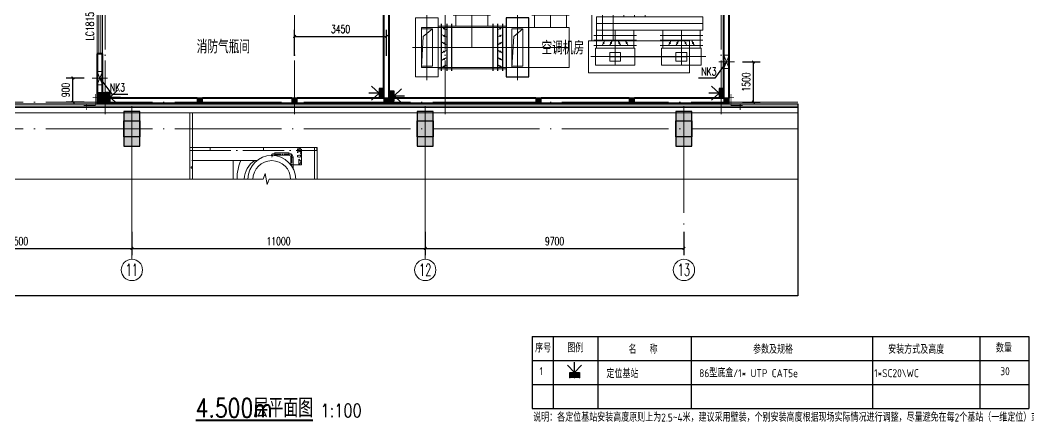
# Model space of a CAD drawing. Extents: x 238398 to 585159, y -66832 to 191977.
# Drawn here: x 442620 to 480443, y 31122 to 46161 of the extents above; entities that cross this region are included whole.
import ezdxf
from ezdxf.enums import TextEntityAlignment as Align

# ---------------------------------------------------------------- set-up
doc = ezdxf.new("R2010")
doc.units = 0
doc.header["$LTSCALE"] = 1000
doc.header["$MEASUREMENT"] = 0
for name, pattern in [('CENTER2', [1.125, 0.75, -0.125, 0.125, -0.125]), ('DIVIDE', [1.25, 0.5, -0.25, 0, -0.25, 0, -0.25]), ('DOTE', [2.42, 2, -0.2, 0.02, -0.2])]:
    doc.linetypes.add(name, pattern=pattern)
doc.layers.get('0').update_dxf_attribs({"color": 8})
doc.layers.get('Defpoints').update_dxf_attribs({"color": 8})
for name, color, linetype in [('-人员定位', 6, 'Continuous'), ('-人员定位标注', 4, 'Continuous'), ('AXIS', 8, 'Continuous'), ('AXIS_TEXT', 8, 'Continuous'), ('DIM_LEAD', 8, 'Continuous'), ('DIM_SYMB', 8, 'Continuous'), ('GZZ', 8, 'Continuous'), ('PUB_DIM', 8, 'Continuous'), ('WINDOW_TEXT', 8, 'Continuous')]:
    doc.layers.add(name, color=color, linetype=linetype)
for name, color, linetype, lineweight in [('COLUMN', 8, 'Continuous', 30), ('DOTE', 8, 'DOTE', 13), ('PUB_HATCH', 8, 'Continuous', 5), ('PUB_TEXT', 8, 'Continuous', 20), ('WALL', 8, 'Continuous', 40), ('WINDOW', 8, 'Continuous', 18), ('暖通', 8, 'Continuous', 18), ('设备层', 8, 'Continuous', 5)]:
    doc.layers.add(name, color=color, linetype=linetype, lineweight=lineweight)
doc.styles.add('-GBCBIGGBENOR', font='gbenor.shx', dxfattribs={"width": 0.7, "bigfont": 'gbcbig.shx'})
doc.styles.add('_TCH_AXIS', font='complex.shx', dxfattribs={"bigfont": 'gbcbig.shx'})
doc.styles.add('_TCH_DIM', font='SIMPLEX', dxfattribs={"bigfont": 'GBCBIG'})
doc.styles.add('_TCH_DIM_T3', font='SIMPLEX', dxfattribs={"width": 0.705882, "bigfont": 'GBCBIG'})
doc.styles.add('_TCH_WINDOW', font='geditxt.shx', dxfattribs={"bigfont": 'hztxt1.shx'})
doc.styles.add('COMPLEX', font='geditxt.shx')
doc.styles.add('HZFS', font='geditxt.shx', dxfattribs={"width": 0.7, "bigfont": 'hztxt1.shx'})
doc.styles.add('HZTXT', font='geditxt.shx', dxfattribs={"width": 0.8, "bigfont": 'hztxt1.shx'})
doc.linetypes.add('栏杆', pattern='A,0.075,-0.03,[133,ltypeshp.shx,S=0.03,R=0,X=-0.03,Y=0],-0.03,0.3', length=0.435)
doc.dimstyles.new('_TCH_ARCH&&100', dxfattribs={"dimtxt": 297.5, "dimasz": 100, "dimexe": 250, "dimexo": 300, "dimgap": 126.25, "dimtad": 1, "dimdec": 0, "dimzin": 0, "dimdsep": 46, "dimtxsty": '_TCH_DIM_T3', "dimblk": 'ARCHTICK', "dimcen": 0.09, "dimazin": 2, "dimtfac": 1, "dimtdec": 0, "dimtix": 1, "dimtmove": 2, "dimatfit": 3, "dimfxl": 0, "dimtolj": 1, "dimtzin": 0, "dimarcsym": 0})

# ---------------------------------------------------------------- blocks, each defined once
blk = doc.blocks.new('coo')
at = {"layer": 'PUB_HATCH'}
blk.add_hatch(color=256, dxfattribs=at).paths.add_polyline_path([(305400, 14547), (306000, 14547), (306000, 13947), (305400, 13947)])
at = {"layer": 'COLUMN'}
blk.add_lwpolyline([(305400, 14547), (306000, 14547), (306000, 13947), (305400, 13947)], close=True, dxfattribs=at)
blk = doc.blocks.new('_AXISO')
blk.add_circle((0, 0), 0.5)
at = {"layer": 'AXIS_TEXT', "style": 'COMPLEX', "width": 1.041667}
blk.add_attdef('A', text='', height=0.56, dxfattribs=at).set_placement((-0.25, -0.28), (0.25, -0.28), align=Align.FIT)
blk = doc.blocks.new('zw2')
at = {"layer": 'PUB_HATCH'}
for points in [[(445508, 43046.1), (445808, 43046.1), (445808, 43446.1), (445508, 43446.1)], [(446508, 42746.1), (446508, 41446.1), (447108, 41446.1), (447108, 42746.1)], [(457508, 42746.1), (457508, 41446.1), (458108, 41446.1), (458108, 42746.1)], [(467208, 42746.1), (467208, 41446.1), (467808, 41446.1), (467808, 42746.1)]]:
    blk.add_hatch(color=256, dxfattribs=at).paths.add_polyline_path(points)
at = {"layer": 'COLUMN'}
for p, q in [((445808, 43446.1), (445508, 43446.1)), ((445508, 43446.1), (445508, 43046.1)), ((445808, 43046.1), (445808, 43446.1)), ((445508, 43046.1), (445808, 43046.1)), ((446508, 42746.1), (446508, 41446.1)), ((447108, 42746.1), (446508, 42746.1)), ((447108, 41446.1), (447108, 42746.1)), ((457508, 42746.1), (457508, 41446.1)), ((458108, 42746.1), (457508, 42746.1)), ((458108, 41446.1), (458108, 42746.1)), ((467208, 42746.1), (467208, 41446.1)), ((467808, 42746.1), (467208, 42746.1)), ((467808, 41446.1), (467808, 42746.1)), ((446508, 41446.1), (447108, 41446.1)), ((457508, 41446.1), (458108, 41446.1)), ((467208, 41446.1), (467808, 41446.1))]:
    blk.add_line(p, q, dxfattribs=at)
at = {"layer": 'DOTE'}
for points in [[(445808, 42646.1), (445808, 93744.2)], [(452908, 42646.1), (452908, 93744.2)], [(458558, 42646.1), (458558, 93744.2)], [(468908, 42646.1), (468908, 93144.2)]]:
    blk.add_lwpolyline(points, dxfattribs=at)
blk = doc.blocks.new('432ADFGASFDAS')
at = {"layer": '设备层'}
for p, q in [((493841, -21567), (493841, -20867)), ((493841, -20867), (495241, -20867)), ((493941, -22172), (493941, -20967)), ((493941, -20967), (493941, -21767)), ((495141, -20967), (493941, -20967)), ((494125, -21081), (493941, -21467)), ((495141, -20967), (494125, -21081)), ((494541, -20867), (494741, -20867)), ((495141, -22172), (495141, -20967)), ((495141, -20967), (495141, -21767)), ((495241, -20867), (495241, -21567)), ((496791, -21560), (496791, -20860)), ((496791, -20860), (498191, -20860)), ((496891, -20960), (496891, -21760)), ((498091, -20960), (496891, -20960)), ((497075, -21081), (496891, -21467)), ((498091, -20967), (497075, -21081)), ((498091, -20960), (498091, -21760)), ((498191, -20860), (498191, -21560)), ((499042, -20967), (499042, -22722)), ((499842, -20967), (499042, -20967)), ((499042, -21467), (499229, -21058)), ((499229, -21058), (499842, -20967)), ((499442, -20967), (499442, -22705)), ((499842, -20967), (499842, -22722)), ((500245, -20967), (500245, -21825)), ((501045, -20967), (500245, -20967)), ((500245, -21467), (500432, -21058)), ((500432, -21058), (501045, -20967)), ((500645, -20967), (500645, -21825)), ((501045, -20967), (501045, -21825)), ((493941, -22172), (493941, -21517)), ((494541, -22972), (494541, -21517)), ((495141, -22172), (495141, -21517)), ((496891, -21517), (496891, -22222)), ((497491, -21517), (497491, -22222)), ((498091, -21517), (498091, -22222)), ((492855, -21752), (492855, -24192)), ((493941, -21567), (493841, -21567)), ((495241, -21717), (493841, -21717)), ((495241, -21767), (493841, -21767)), ((495141, -21567), (495241, -21567)), ((496249, -21752), (496249, -24192)), ((496891, -21560), (496791, -21560)), ((498191, -21710), (496791, -21710)), ((498191, -21760), (496791, -21760)), ((498091, -21560), (498191, -21560)), ((499211, -21825), (499211, -22325)), ((499214, -21825), (503199, -21825)), ((501442, -21825), (500642, -21825)), ((501157, -21825), (502157, -21825)), ((503199, -21825), (503199, -22325)), ((492649, -22222), (498191, -22222)), ((492649, -22222), (492649, -23722)), ((493060, -22277), (492718, -22560)), ((493402, -22172), (493277, -22172)), ((493302, -22172), (495702, -22172)), ((493422, -22223), (493479, -22253)), ((493515, -22272), (493577, -22304)), ((495589, -22272), (495527, -22304)), ((495682, -22223), (495625, -22253)), ((495702, -22172), (495827, -22172)), ((496455, -22277), (496112, -22560)), ((498191, -22222), (497441, -22222)), ((498191, -22222), (498191, -23722)), ((499214, -22075), (503199, -22075)), ((492718, -22560), (492649, -23722)), ((493422, -22497), (493479, -22527)), ((493515, -22546), (493577, -22578)), ((495589, -22546), (495527, -22578)), ((495682, -22497), (495625, -22527)), ((496112, -22560), (496044, -23722)), ((499114, -22525), (500714, -22525)), ((499211, -22525), (499211, -22325)), ((499214, -22325), (503199, -22325)), ((499214, -22905), (499214, -22525)), ((499914, -23630), (499914, -22325)), ((499914, -23630), (499914, -22454)), ((500614, -22525), (500614, -22325)), ((500614, -22905), (500614, -22525)), ((501599, -22525), (503199, -22525)), ((501699, -22525), (501699, -22325)), ((501699, -22905), (501699, -22525)), ((502399, -23630), (502399, -22325)), ((503099, -22525), (503099, -22325)), ((503099, -22905), (503099, -22525)), ((493461, -22972), (492316, -22972)), ((492549, -22972), (498191, -22972)), ((493302, -22972), (495802, -22972)), ((493422, -22776), (493479, -22807)), ((493515, -22825), (493577, -22858)), ((495589, -22825), (495527, -22858)), ((495682, -22776), (495625, -22807)), ((495643, -22972), (496789, -22972)), ((498910, -22722), (502704, -22722)), ((498910, -22722), (498910, -23922)), ((499114, -22705), (500714, -22705)), ((499114, -22905), (500714, -22905)), ((499164, -22905), (500664, -22905)), ((499439, -22885), (499469, -22827)), ((499488, -22792), (499521, -22730)), ((499719, -22885), (499749, -22827)), ((499768, -22792), (499800, -22730)), ((500061, -22792), (500029, -22730)), ((500110, -22885), (500080, -22827)), ((500341, -22792), (500308, -22730)), ((500389, -22885), (500359, -22827)), ((501599, -22705), (503199, -22705)), ((501599, -22905), (503199, -22905)), ((501649, -22905), (503149, -22905)), ((501924, -22885), (501954, -22827)), ((501973, -22792), (502006, -22730)), ((502204, -22885), (502234, -22827)), ((502253, -22792), (502285, -22730)), ((502546, -22792), (502514, -22730)), ((502595, -22885), (502565, -22827)), ((502704, -22722), (502704, -23922)), ((502826, -22792), (502793, -22730)), ((502874, -22885), (502844, -22827)), ((493422, -23168), (493479, -23138)), ((493422, -23447), (493479, -23417)), ((493515, -23119), (493577, -23086)), ((493515, -23398), (493577, -23366)), ((495589, -23119), (495527, -23086)), ((495589, -23398), (495527, -23366)), ((495682, -23168), (495625, -23138)), ((495682, -23447), (495625, -23417)), ((499008, -23317), (503309, -23317)), ((499710, -23322), (502604, -23322)), ((492649, -23722), (498191, -23722)), ((493402, -23772), (493277, -23772)), ((493302, -23772), (495702, -23772)), ((493422, -23721), (493479, -23691)), ((493515, -23672), (493577, -23640)), ((495589, -23672), (495527, -23640)), ((495682, -23721), (495625, -23691)), ((495702, -23772), (495827, -23772)), ((498910, -23922), (502704, -23922))]:
    blk.add_line(p, q, dxfattribs=at)
at = {"layer": '设备层', "lineweight": 30}
for p, q in [((493402, -23852), (493402, -22092)), ((493602, -22092), (493602, -23852)), ((493782, -22092), (493782, -23852)), ((495322, -22092), (495322, -23852)), ((495502, -22092), (495502, -23852)), ((495702, -23852), (495702, -22092))]:
    blk.add_line(p, q, dxfattribs=at)
at = {"layer": '设备层'}
for points in [[(493741, -20767), (495341, -20767), (495341, -21667), (493741, -21667)], [(496691, -20767), (498291, -20767), (498291, -21667), (496691, -21667)], [(498842, -20767), (501264, -20767), (501267, -21667), (498842, -21667)], [(493841, -20867), (495241, -20867), (495241, -21567), (493841, -21567)], [(493941, -20967), (495141, -20967), (495141, -21467), (493941, -21467)], [(496791, -20867), (498191, -20867), (498191, -21567), (496791, -21567)], [(496891, -20967), (498091, -20967), (498091, -21467), (496891, -21467)], [(498942, -20867), (501166, -20867), (501166, -21567), (498942, -21567)], [(499042, -20967), (499842, -20967), (499842, -21467), (499042, -21467)], [(500245, -20967), (501045, -20967), (501045, -21467), (500245, -21467)], [(493277, -21867), (493277, -24077), (492432, -24077), (492432, -21867)], [(493060, -22277), (493060, -23668), (492649, -23668), (492649, -22277)], [(496044, -22277), (496044, -23668), (496455, -23668), (496455, -22277)], [(499214, -22905), (499214, -23005), (500614, -23005), (500614, -22905)], [(501699, -22905), (501699, -23005), (503099, -23005), (503099, -22905)], [(500119, -23481), (499710, -23481), (499710, -23164), (500119, -23164)], [(502604, -23481), (502195, -23481), (502195, -23164), (502604, -23164)]]:
    blk.add_lwpolyline(points, close=True, dxfattribs=at)
at = {"layer": '设备层', "lineweight": 30}
blk.add_lwpolyline([(495827, -21867), (495827, -24077), (496672, -24077), (496672, -21867)], close=True, dxfattribs=at)
at = {"layer": '设备层'}
for points in [[(500657, -23630), (499172, -23630), (499172, -23005), (500657, -23005), (500657, -23630)], [(503142, -23630), (501657, -23630), (501657, -23005), (503142, -23005), (503142, -23630)]]:
    blk.add_lwpolyline(points, dxfattribs=at)
for centre in [(493497, -22262), (495607, -22262), (493497, -22536), (495607, -22536), (493497, -22816), (495607, -22816), (499479, -22810), (499758, -22810), (500071, -22810), (500350, -22810), (501964, -22810), (502243, -22810), (502556, -22810), (502835, -22810), (493497, -23128), (493497, -23408), (495607, -23128), (495607, -23408), (493497, -23682), (495607, -23682)]:
    blk.add_circle(centre, 20.2, dxfattribs=at)
blk = doc.blocks.new('_ArchTick')
at = {"color": 0, "linetype": 'ByBlock', "const_width": 0.4}
blk.add_lwpolyline([(-0.5, -0.5), (0.5, 0.5)], dxfattribs=at)
blk = doc.blocks.new('*D620')
at = {"layer": 'Defpoints', "color": 0}
for p in [(444180, 43995), (444896, 43995), (444896, 43095)]:
    blk.add_point(p, dxfattribs=at)
at = {"layer": 'PUB_DIM', "color": 0, "lineweight": -2}
for p, q in [((444596, 43995), (443930, 43995)), ((444180, 43095), (444180, 43995)), ((444596, 43095), (443930, 43095))]:
    blk.add_line(p, q, dxfattribs=at)
at = {"layer": 'PUB_DIM', "color": 0, "lineweight": -2, "xscale": 100, "yscale": 100, "zscale": 100}
for p, rotation in [((444180, 43995), 90), ((444180, 43095), 270)]:
    blk.add_blockref('_ArchTick', p, dxfattribs=dict(at, rotation=rotation))
at = {"layer": 'PUB_DIM', "color": 0, "insert": (443905, 43545), "char_height": 297.5, "attachment_point": 5, "rotation": 90, "style": '_TCH_DIM_T3'}
blk.add_mtext('\\A1;900', dxfattribs=at)
blk = doc.blocks.new('*D621')
at = {"layer": 'Defpoints', "color": 0}
for p in [(468981, 44595), (469697, 44595), (468981, 43095)]:
    blk.add_point(p, dxfattribs=at)
at = {"layer": 'PUB_DIM', "color": 0, "lineweight": -2}
for p, q in [((469281, 44595), (469947, 44595)), ((469697, 43095), (469697, 44595)), ((469281, 43095), (469947, 43095))]:
    blk.add_line(p, q, dxfattribs=at)
at = {"layer": 'PUB_DIM', "color": 0, "lineweight": -2, "xscale": 100, "yscale": 100, "zscale": 100}
for p, rotation in [((469697, 44595), 90), ((469697, 43095), 270)]:
    blk.add_blockref('_ArchTick', p, dxfattribs=dict(at, rotation=rotation))
at = {"layer": 'PUB_DIM', "color": 0, "insert": (469422, 43845), "char_height": 297.5, "attachment_point": 5, "rotation": 90, "style": '_TCH_DIM_T3'}
blk.add_mtext('\\A1;1500', dxfattribs=at)
blk = doc.blocks.new('*D86')
at = {"layer": 'Defpoints', "color": 0}
for p in [(456358, 45554), (452908, 44529), (456358, 44529)]:
    blk.add_point(p, dxfattribs=at)
at = {"layer": 'PUB_DIM', "color": 0, "lineweight": -2}
for p, q in [((452908, 44829), (452908, 45804)), ((456358, 44829), (456358, 45804)), ((452908, 45554), (456358, 45554))]:
    blk.add_line(p, q, dxfattribs=at)
at = {"layer": 'PUB_DIM', "color": 0, "lineweight": -2, "xscale": 100, "yscale": 100, "zscale": 100, "rotation": 180}
blk.add_blockref('_ArchTick', (452908, 45554), dxfattribs=at)
at = {"layer": 'PUB_DIM', "color": 0, "lineweight": -2, "xscale": 100, "yscale": 100, "zscale": 100}
blk.add_blockref('_ArchTick', (456358, 45554), dxfattribs=at)
at = {"layer": 'PUB_DIM', "color": 0, "insert": (454633, 45829), "char_height": 297.5, "attachment_point": 5, "style": '_TCH_DIM_T3'}
blk.add_mtext('\\A1;3450', dxfattribs=at)
blk = doc.blocks.new('*D520')
at = {"layer": 'Defpoints', "color": 0}
for p in [(438308, 38536), (446808, 38536), (446808, 37611)]:
    blk.add_point(p, dxfattribs=at)
at = {"layer": 'PUB_HATCH', "color": 0, "lineweight": -2}
for p, q in [((438308, 38236), (438308, 37361)), ((446808, 38236), (446808, 37361)), ((438308, 37611), (446808, 37611))]:
    blk.add_line(p, q, dxfattribs=at)
at = {"layer": 'PUB_HATCH', "color": 0, "lineweight": -2, "xscale": 100, "yscale": 100, "zscale": 100, "rotation": 180}
blk.add_blockref('_ArchTick', (438308, 37611), dxfattribs=at)
at = {"layer": 'PUB_HATCH', "color": 0, "lineweight": -2, "xscale": 100, "yscale": 100, "zscale": 100}
blk.add_blockref('_ArchTick', (446808, 37611), dxfattribs=at)
at = {"layer": 'PUB_HATCH', "color": 0, "insert": (442558, 37886), "char_height": 297.5, "attachment_point": 5, "style": '_TCH_DIM_T3'}
blk.add_mtext('\\A1;8500', dxfattribs=at)
blk = doc.blocks.new('*D521')
at = {"layer": 'Defpoints', "color": 0}
for p in [(446808, 38536), (457808, 38536), (457808, 37611)]:
    blk.add_point(p, dxfattribs=at)
at = {"layer": 'PUB_HATCH', "color": 0, "lineweight": -2}
for p, q in [((446808, 38236), (446808, 37361)), ((457808, 38236), (457808, 37361)), ((446808, 37611), (457808, 37611))]:
    blk.add_line(p, q, dxfattribs=at)
at = {"layer": 'PUB_HATCH', "color": 0, "lineweight": -2, "xscale": 100, "yscale": 100, "zscale": 100, "rotation": 180}
blk.add_blockref('_ArchTick', (446808, 37611), dxfattribs=at)
at = {"layer": 'PUB_HATCH', "color": 0, "lineweight": -2, "xscale": 100, "yscale": 100, "zscale": 100}
blk.add_blockref('_ArchTick', (457808, 37611), dxfattribs=at)
at = {"layer": 'PUB_HATCH', "color": 0, "insert": (452308, 37886), "char_height": 297.5, "attachment_point": 5, "style": '_TCH_DIM_T3'}
blk.add_mtext('\\A1;11000', dxfattribs=at)
blk = doc.blocks.new('*D522')
at = {"layer": 'Defpoints', "color": 0}
for p in [(457808, 38536), (467508, 38536), (467508, 37611)]:
    blk.add_point(p, dxfattribs=at)
at = {"layer": 'PUB_HATCH', "color": 0, "lineweight": -2}
for p, q in [((457808, 38236), (457808, 37361)), ((467508, 38236), (467508, 37361)), ((457808, 37611), (467508, 37611))]:
    blk.add_line(p, q, dxfattribs=at)
at = {"layer": 'PUB_HATCH', "color": 0, "lineweight": -2, "xscale": 100, "yscale": 100, "zscale": 100, "rotation": 180}
blk.add_blockref('_ArchTick', (457808, 37611), dxfattribs=at)
at = {"layer": 'PUB_HATCH', "color": 0, "lineweight": -2, "xscale": 100, "yscale": 100, "zscale": 100}
blk.add_blockref('_ArchTick', (467508, 37611), dxfattribs=at)
at = {"layer": 'PUB_HATCH', "color": 0, "insert": (462658, 37886), "char_height": 297.5, "attachment_point": 5, "style": '_TCH_DIM_T3'}
blk.add_mtext('\\A1;9700', dxfattribs=at)
blk = doc.blocks.new('$TCHSYS$WIN2D')
for p, q in [((-0.5, 0.5), (0.5, 0.5)), ((0.5, 0.167), (-0.5, 0.167)), ((0.5, -0.167), (-0.5, -0.167)), ((-0.5, -0.5), (0.5, -0.5))]:
    blk.add_line(p, q)
blk = doc.blocks.new('_FZH')
blk.add_lwpolyline([(-0.5, -0.5), (0.5, -0.5), (0.5, 0.5), (-0.5, 0.5)], close=True)
at = {"layer": 'PUB_HATCH'}
blk.add_solid([(-0.5, -0.5), (0.5, -0.5), (-0.5, 0.5), (0.5, 0.5)], dxfattribs=at)
blk = doc.blocks.new('定位基站')
at = {"layer": '-人员定位', "ltscale": 0.01}
h = blk.add_hatch(color=256, dxfattribs=at)
h.dxf.hatch_style = 1
h.paths.add_polyline_path([(406524, 477798), (406524, 477617), (406162, 477617), (406162, 477798)])
at = {"layer": '-人员定位', "color": 6}
for p, q in [((406343, 477798), (406343, 478186)), ((406343, 477798), (406082, 478077)), ((406162, 477798), (406524, 477798)), ((406162, 477617), (406162, 477798)), ((406343, 477798), (406604, 478077)), ((406343, 477995), (406343, 477995)), ((406524, 477798), (406524, 477617)), ((406524, 477617), (406162, 477617))]:
    blk.add_line(p, q, dxfattribs=at)
for p in [(406343, 477798), (406162, 477617), (406343, 477617), (406524, 477617)]:
    blk.add_point(p, dxfattribs=at)
blk = doc.blocks.new('321SADFASDFADS')
at = {"layer": 'DOTE'}
for points in [[(468980.6, 44595.1), (468396.1, 44595.1)], [(445480.6, 43995.1), (444896.1, 43995.1)]]:
    blk.add_lwpolyline(points, dxfattribs=at)
at = {"layer": '暖通'}
for points in [[(468588.3, 44845.1), (468588.3, 44345.1), (468788.3, 44345.1), (468788.3, 44845.1)], [(445088.3, 44245.1), (445088.3, 43745.1), (445288.3, 43745.1), (445288.3, 44245.1)]]:
    blk.add_lwpolyline(points, close=True, dxfattribs=at)
for points in [[(468588.3, 44845.1), (468788.3, 44345.1)], [(468788.3, 44845.1), (468588.3, 44345.1)], [(445088.3, 44245.1), (445288.3, 43745.1)], [(445288.3, 44245.1), (445088.3, 43745.1)]]:
    blk.add_lwpolyline(points, dxfattribs=at)
at = {"layer": 'PUB_DIM'}
for p1, p2, distance, picture, middle in [((468980.6, 43095.1), (468980.6, 44595.1), -716.2, '*D621', (469421.8, 43845.1)), ((444896.1, 43095.1), (444896.1, 43995.1), 716.2, '*D620', (443904.9, 43545.1))]:
    dim = blk.add_aligned_dim(p1=p1, p2=p2, distance=distance, dimstyle='_TCH_ARCH&&100', dxfattribs=at)
    dim.commit()
    dim.dimension.update_dxf_attribs({"geometry": picture, "text_midpoint": middle})

msp = doc.modelspace()

# ---------------------------------------------------------------- linework, layer by layer
at = {"layer": '-人员定位标注'}
for p, q in [((461822.3, 34314.5), (461822.3, 31614.5)), ((461822.3, 34314.5), (480442.8, 34314.5)), ((462607.1, 34314.5), (462607.1, 31614.5)), ((464275.4, 34314.5), (464275.4, 31614.5)), ((467780.1, 34314.5), (467780.1, 31614.5)), ((474576.4, 34314.5), (474576.4, 31614.5)), ((478604.8, 34314.5), (478604.8, 31614.5)), ((480442.8, 34314.5), (480442.8, 31614.5)), ((461822.3, 33414.5), (480442.8, 33414.5)), ((461822.3, 32514.5), (480442.8, 32514.5)), ((461822.3, 31614.5), (480442.8, 31614.5))]:
    msp.add_line(p, q, dxfattribs=at)
at = {"layer": 'AXIS'}
msp.add_lwpolyline([(431902.5, 43028.4), (471776.3, 43028.4), (471776.3, 35835.2), (431902.5, 35835.2)], close=True, dxfattribs=at)
at = {"layer": 'DIM_LEAD'}
for p, q in [((469108, 44596.1), (468664.7, 43991.2)), ((445608, 43996.1), (446051.4, 43391.2)), ((468664.7, 43991.2), (468058.7, 43991.2)), ((446051.4, 43391.2), (446657.4, 43391.2))]:
    msp.add_line(p, q, dxfattribs=at)
at = {"layer": 'DIM_LEAD', "const_width": 40}
for points in [[(469119.9, 44612.3, 1), (469096.2, 44580, 1)], [(445596.2, 44012.3, 1), (445619.9, 43980, 1)]]:
    msp.add_lwpolyline(points, format="xyb", close=True, dxfattribs=at)
at = {"layer": 'DIM_SYMB', "const_width": 70}
msp.add_lwpolyline([(449199.8, 31174.4), (453604, 31174.4)], dxfattribs=at)
at = {"layer": 'DOTE', "ltscale": 2}
for p, q in [((471776.3, 43096.1), (431902.5, 43096.1)), ((446808, 42946.1), (446808, 38406)), ((457808, 42946.1), (457808, 38406)), ((467508, 42946.1), (467508, 38406)), ((471776.3, 42096.1), (431902.5, 42096.1))]:
    msp.add_line(p, q, dxfattribs=at)
at = {"layer": 'GZZ', "const_width": 30}
for points in [[(445437.7, 43399), (445437.7, 42970.2), (445004.7, 42970.2)], [(445335.1, 43258.6), (445612.4, 43258.6)], [(469381, 43258.6), (469103.7, 43258.6)], [(469278.4, 43399), (469278.4, 42970.2), (469711.3, 42970.2)], [(445099.1, 43022.4), (445099.1, 42792.5)], [(469617, 43022.4), (469617, 42792.5)]]:
    msp.add_lwpolyline(points, dxfattribs=at)
at = {"layer": 'PUB_HATCH', "color": 8, "linetype": '栏杆', "ltscale": 2000}
msp.add_line((448982.2, 41396.1), (453754, 41396.1), dxfattribs=at)
at = {"layer": 'PUB_HATCH', "color": 8, "linetype": 'DIVIDE'}
for p, q in [((448982.2, 41285), (449747, 41285)), ((449747, 41282), (448982.2, 41282)), ((449747, 41396.1), (449747, 41285)), ((449747, 41285), (449747, 41396.1)), ((449747, 41282), (449747, 41285)), ((449747, 41285), (451747, 41285)), ((449747, 41285), (449747, 41282)), ((451747, 41282), (449747, 41282)), ((451747, 41396.1), (451747, 41285)), ((451747, 41285), (451747, 41396.1)), ((451747, 41282), (451747, 41285)), ((451747, 41285), (453747, 41285)), ((451747, 41285), (451747, 41282)), ((453747, 41282), (451747, 41282)), ((453747, 41396.1), (453747, 41285)), ((453747, 41285), (453747, 41396.1)), ((453747, 41282), (453747, 41285)), ((453747, 41285), (453747, 41282))]:
    msp.add_line(p, q, dxfattribs=at)
at = {"layer": 'PUB_HATCH', "color": 8}
for p, q in [((449054, 41396.1), (453654, 41396.1)), ((453654, 41396.1), (449104, 41396.1)), ((453170.3, 40742.5, 35285.2), (453170.3, 41335, 35285.2)), ((453654, 40213.4), (453654, 41396.1)), ((453754, 40213.4), (453754, 41396.1)), ((449054, 40906.1), (451501.5, 40906.1)), ((450604, 40906.1), (450604, 40213.4)), ((450604, 40906.1), (450604, 40213.4)), ((453065.4, 40750.3), (453065.4, 40956.7)), ((453065.4, 40956.7), (453168.6, 40853.5)), ((453065.4, 40750.3), (453168.6, 40853.5)), ((452812.6, 40742.5, 35285.2), (453170.3, 40742.5, 35285.2))]:
    msp.add_line(p, q, dxfattribs=at)
at = {"layer": 'PUB_HATCH', "color": 8, "ltscale": 0.05}
for p, q in [((452034.2, 41095.6), (452056, 41148.1)), ((452056, 41148.1), (452168, 41194.6)), ((452168, 41105.6), (452118.9, 41085.1)), ((452168, 41194.6), (452168, 41105.6)), ((452168, 41194.6, 35285.2), (452698.6, 41194.6, 35285.2)), ((452168, 41105.6, 35285.2), (452168, 41194.6, 35285.2)), ((452698.6, 41105.6, 35285.2), (452168, 41105.6, 35285.2)), ((452810.6, 41148.1, 35285.2), (452698.6, 41194.6, 35285.2)), ((452698.6, 41194.6, 35285.2), (452698.6, 41105.6, 35285.2)), ((452698.6, 41194.6, 35285.2), (452698.6, 41105.6, 35285.2)), ((452698.6, 41105.6, 35285.2), (452747.7, 41085.1, 35285.2)), ((452747.7, 41085.1, 35285.2), (452768.1, 41036.1, 35285.2)), ((452768.1, 40743.4, 35285.2), (452768.1, 41036.1, 35285.2)), ((452768.1, 41036.1, 35285.2), (452857.1, 41036.1, 35285.2)), ((452768.1, 41036.1, 35285.2), (452857.1, 41036.1, 35285.2)), ((452857.1, 41036.1, 35285.2), (452810.6, 41148.1, 35285.2)), ((452857.1, 41036.1, 35285.2), (452857.1, 40601.8, 35285.2))]:
    msp.add_line(p, q, dxfattribs=at)
at = {"layer": 'PUB_HATCH', "color": 8, "linetype": 'CENTER2', "ltscale": 0.3}
for p, q in [((452087.4, 41116.6), (452054, 41036.1)), ((452168, 41150.1), (452087.4, 41116.6)), ((452168, 41150.1), (452698.6, 41150.1, 35285.2)), ((452698.6, 41150.1, 35285.2), (452779.2, 41116.6, 35285.2)), ((452779.2, 41116.6, 35285.2), (452812.6, 41036.1, 35285.2)), ((452812.6, 41036.1, 35285.2), (452812.6, 40679.9, 35285.2))]:
    msp.add_line(p, q, dxfattribs=at)
at = {"layer": 'PUB_HATCH'}
for p, q in [((446808, 39774.5), (446808, 37209)), ((457808, 39774.5), (457808, 37209))]:
    msp.add_line(p, q, dxfattribs=at)
for points in [[(471776.3, 42946.1), (431902.5, 42946.1)], [(471776.3, 42896.1), (431902.5, 42896.1)], [(471776.3, 42696.1), (431902.5, 42696.1)], [(449082.2, 42696.1), (449082.2, 40213.4)], [(431902.5, 40213.4), (451726.9, 40213.4), (451803.3, 40423.4), (451877.4, 40003.4), (451951.9, 40213.4), (471776.3, 40213.4)]]:
    msp.add_lwpolyline(points, dxfattribs=at)
at = {"layer": 'PUB_HATCH', "linetype": '栏杆', "ltscale": 2000}
msp.add_lwpolyline([(448982.2, 42696.1), (448982.2, 40213.4)], dxfattribs=at)
at = {"layer": 'PUB_HATCH', "color": 8}
for centre, radius, start, end in [((452600.8, 40196.2), 1850, 157.43187, 179.4672), ((451850.9, 40196.2), 828, 120.96656, 178.80952), ((452054, 40196.1), 899.7, 1.10019, 178.89981), ((452054, 40196.1), 899.7, 1.10019, 178.89981), ((452054, 40196.1), 899.7, 1.10019, 178.89981), ((452054, 40196.1), 706.2, 0, 180), ((452054, 40196.1), 706.2, 0, 180), ((449054, 40646.1), 25.5, 0, 180), ((449054, 40646.1), 25.5, 179.32401, 0)]:
    msp.add_arc(centre, radius, start, end, dxfattribs=at)
at = {"layer": 'WALL'}
for p, q in [((456258, 43246.1), (456258, 47346.1)), ((456458, 43246.1), (456458, 47346.1)), ((469008, 43246.1), (469008, 47346.1)), ((469208, 43246.1), (469208, 47446.1)), ((445708, 44895.8), (445508, 44895.8)), ((445508, 44895.8), (445508, 43046.1)), ((445708, 43246.1), (445708, 44895.8)), ((449257.9, 43246.1), (445708, 43246.1)), ((452808, 43246.1), (449457.9, 43246.1)), ((456258, 43246.1), (453008, 43246.1)), ((461958, 43246.1), (456458, 43246.1)), ((465458, 43246.1), (462158, 43246.1)), ((469008, 43246.1), (465658, 43246.1)), ((449257.9, 43046.1), (445508, 43046.1)), ((452808, 43046.1), (449457.9, 43046.1)), ((456258, 43046.1), (453008, 43046.1)), ((461958, 43046.1), (456458, 43046.1)), ((465458, 43046.1), (462158, 43046.1)), ((469008, 43046.1), (465658, 43046.1))]:
    msp.add_line(p, q, dxfattribs=at)

# ---------------------------------------------------------------- block references
at = {"layer": '-人员定位', "xscale": -1}
for p, rotation in [((-31809, -363066), 270), ((933875.1, 449770.1), 90), ((-21159, -363016), 270), ((946625.1, 449770.1), 90)]:
    msp.add_blockref('定位基站', p, dxfattribs=dict(at, rotation=rotation))
at = {"layer": '-人员定位'}
msp.add_blockref('定位基站', (57067.1, -444831), dxfattribs=at)
for name, p in [('zw2', (0, 0)), ('321SADFASDFADS', (419.7, 1.1)), ('432ADFGASFDAS', (-34983.9, 68113.2))]:
    msp.add_blockref(name, p)
at = {"layer": 'GZZ', "xscale": 200, "yscale": 200, "zscale": 200}
for p in [(449357.9, 43146.1), (452908, 43146.1), (456358, 43146.1), (462058, 43146.1), (465558, 43146.1), (469108, 43146.1)]:
    msp.add_blockref('_FZH', p, dxfattribs=at)
at = {"layer": 'PUB_HATCH'}
for p in [(141108.5, 27849.1), (152108.5, 27849.1), (161808.5, 27849.1)]:
    msp.add_blockref('coo', p, dxfattribs=at)
ref = msp.add_blockref('_AXISO', (446808, 36809), dxfattribs=dict(at, xscale=800, yscale=800, zscale=800))
ref.add_attrib('A', '11', dxfattribs={"layer": 'AXIS_TEXT', "height": 452.55, "style": '_TCH_AXIS', "width": 0.875}).set_placement((446581.8, 36582.7), (447034.3, 36582.7), align=Align.FIT)
ref = msp.add_blockref('_AXISO', (457808, 36809), dxfattribs=dict(at, xscale=800, yscale=800, zscale=800))
ref.add_attrib('A', '12', dxfattribs={"layer": 'AXIS_TEXT', "height": 452.55, "style": '_TCH_AXIS', "width": 0.724138}).set_placement((457581.8, 36582.7), (458034.3, 36582.7), align=Align.FIT)
ref = msp.add_blockref('_AXISO', (467508, 36809), dxfattribs=dict(at, xscale=800, yscale=800, zscale=800))
ref.add_attrib('A', '13', dxfattribs={"layer": 'AXIS_TEXT', "height": 452.55, "style": '_TCH_AXIS', "width": 0.724138}).set_placement((467281.8, 36582.7), (467734.3, 36582.7), align=Align.FIT)
at = {"layer": 'WINDOW'}
ref = msp.add_blockref('$TCHSYS$WIN2D', (445608, 45795.8), dxfattribs=dict(at, xscale=1800, yscale=-200, zscale=1800, rotation=90))
ref.add_attrib('A', 'LC1815', (445381.8, 45407.3), dxfattribs={"layer": 'WINDOW_TEXT', "height": 297.5, "rotation": 90, "style": '_TCH_WINDOW', "width": 0.705882})

# ---------------------------------------------------------------- texts
at = {"layer": '-人员定位标注', "style": '-GBCBIGGBENOR'}
for s, p in [('序号', (461929, 33723.9)), ('图例', (463137.9, 33730.2)), ('数量', (479208.8, 33723.9)), ('名   称', (465433.4, 33674.5)), ('参数及规格', (470102.6, 33674.5)), ('安装方式及高度', (475168.6, 33674.5)), ('1', (462093.7, 32865.9)), ('定位基站', (464605.1, 32762.9)), ('86型底盒/1* UTP CAT5e', (468081.9, 32792.3)), ('1*SC20\\WC', (474642.4, 32792.7)), ('30', (479373.5, 32865.9)), ('说明：各定位基站安装高度原则上为2.5~4米，建议采用壁装，个别安装高度根据现场实际情况进行调整，尽量避免在每2个基站（一维定位）或4个基站（二维定位）覆盖范围内有遮挡物。', (461856.7, 31131.6))]:
    msp.add_text(s, height=300, dxfattribs=at).set_placement(p)
at = {"layer": 'PUB_HATCH', "color": 8, "style": 'HZFS', "width": 0.7}
msp.add_text('0.38', height=135, rotation=90, dxfattribs=at).set_placement((453080.9, 41192.7, 7441.2), align=Align.MIDDLE)
at = {"layer": 'PUB_TEXT'}
for s, height, style, width, p in [('消防气瓶间', 500, 'HZTXT', 0.8, (449238.3, 44916.3)), ('空调机房', 500, 'HZTXT', 0.8, (462166.9, 44875.1)), ('NK3', 297.5, '_TCH_DIM', 0.705882, (468163.7, 44096.2)), ('NK3', 297.5, '_TCH_DIM', 0.705882, (445982.4, 43496.2)), ('4.500m', 700, 'HZTXT', 0.8, (449199.8, 31292.3)), ('层平面图', 700, 'HZTXT', 0.8, (451365.1, 31292.3)), ('1:100', 500, 'HZTXT', 0.8, (453884, 31292.3))]:
    msp.add_text(s, height=height, dxfattribs=dict(at, style=style, width=width)).set_placement(p)

# ---------------------------------------------------------------- dimensions: what is measured, and where the dimension line sits
at = {"layer": 'PUB_DIM'}
dim = msp.add_aligned_dim(p1=(452908, 44528.6), p2=(456358, 44528.6), distance=1025.6, dimstyle='_TCH_ARCH&&100', dxfattribs=at)
dim.commit()
dim.dimension.update_dxf_attribs({"geometry": '*D86', "text_midpoint": (454633, 45829.2)})
at = {"layer": 'PUB_HATCH'}
for p1, p2, picture, middle in [((438308, 38535.9), (446808, 38535.9), '*D520', (442558, 37885.5)), ((446808, 38535.9), (457808, 38535.9), '*D521', (452308, 37885.5)), ((457808, 38535.9), (467508, 38535.9), '*D522', (462658, 37885.5))]:
    dim = msp.add_aligned_dim(p1=p1, p2=p2, distance=-925.3, dimstyle='_TCH_ARCH&&100', dxfattribs=at)
    dim.commit()
    dim.dimension.update_dxf_attribs({"geometry": picture, "text_midpoint": middle})

doc.saveas('drawing.dxf')
